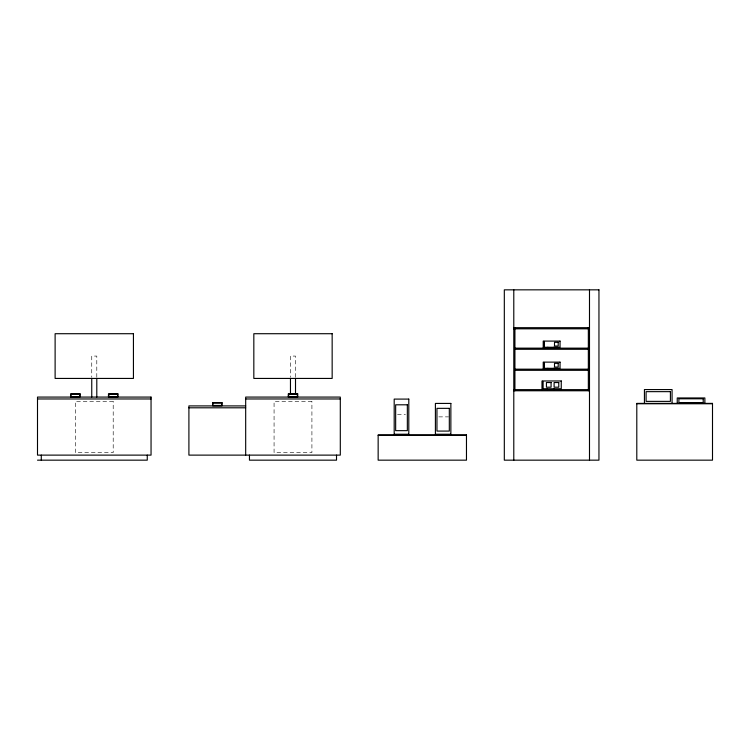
<?xml version="1.0" encoding="UTF-8"?>
<svg xmlns="http://www.w3.org/2000/svg" width="750" height="750" viewBox="0 0 750 750"><rect width="100%" height="100%" fill="white"/><g stroke="black" fill="none" stroke-linecap="round" stroke-linejoin="round"><path stroke-width="0.56" stroke-dasharray="3.75 2.81" d="M397.519 414.497L405.469 414.497M438.806 416.878L448.538 416.878M295.509 377.166L295.509 356.072L290.466 356.072L290.466 377.166M96.797 377.166L96.797 356.072L91.753 356.072L91.753 377.166M113.203 401.494L75.347 401.494L75.347 452.597L113.203 452.597L113.203 401.494M311.916 401.494L274.069 401.494L274.069 452.597L311.916 452.597L311.916 401.494"/><path stroke-width="1.12" d="M513.787 327.684L589.491 327.684M513.787 328.819L589.491 328.819M514.922 348.15L588.347 348.15M514.922 349.284L588.347 349.284M514.922 369.178L588.347 369.178M514.922 370.312L588.347 370.312M513.787 389.634L589.491 389.634M513.787 390.769L589.491 390.769M37.5 398.972L151.05 398.972M245.681 398.972L340.303 398.972M636.797 403.762L712.5 403.762M245.681 405.909L188.906 405.909L188.906 455.119L340.303 455.119L340.303 397.078L245.681 397.078L245.681 455.119M188.906 407.803L245.681 407.803M378.15 435.309L466.472 435.309M37.5 460.162L147.263 460.162L147.263 455.119M704.869 403.453L704.869 397.959L677.241 397.959L677.241 403.453M672.066 403.453L672.066 389.569L644.428 389.569L644.428 403.453M589.491 289.838L589.491 460.162M588.347 327.684L588.347 390.769M554.034 388.753L554.034 389.634M553.734 347.259L553.734 348.141M553.734 368.297L553.734 369.178M547.847 347.259L547.847 348.141M547.847 368.297L547.847 369.178M547.312 388.753L547.312 389.634M543.731 348.141L543.731 341.091L543.225 341.091L543.225 348.141M543.731 369.178L543.731 362.128L543.225 362.128L543.225 369.178M542.522 389.634L542.522 380.981L542.025 380.981L542.025 389.634M514.922 327.684L514.922 390.769M513.787 289.838L513.787 460.162M450.553 434.241L450.553 434.991M435.712 434.241L435.712 434.991M408.506 434.241L408.506 434.991M394.481 434.241L394.481 434.991M336.516 455.119L336.516 460.162L249.459 460.162L249.459 455.119M295.509 378.337L295.509 393.562M290.466 378.337L290.466 393.562M96.797 378.337L96.797 397.078M91.753 378.337L91.753 397.078M41.288 455.119L41.288 460.162M598.95 289.838L504.319 289.838L504.319 460.162L598.95 460.162L598.95 289.838M133.434 333.712L55.116 333.712L55.116 378.431L133.434 378.431L133.434 333.712M332.156 333.712L253.828 333.712L253.828 378.431L332.156 378.431L332.156 333.712M560.044 341.091L544.228 341.091L544.228 347.259L560.044 347.259L560.044 341.091M558.197 342.328L554.494 342.328L554.494 346.031L558.197 346.031L558.197 342.328M560.044 362.128L544.228 362.128L544.228 368.297L560.044 368.297L560.044 362.128M558.197 363.356L554.494 363.356L554.494 367.059L558.197 367.059L558.197 363.356M561.253 380.981L543.028 380.981L543.028 388.753L561.253 388.753L561.253 380.981M551.081 382.538L546.422 382.538L546.422 387.197L551.081 387.197L551.081 382.538M558.769 382.538L554.109 382.538L554.109 387.197L558.769 387.197L558.769 382.538M670.406 391.65L646.087 391.65L646.087 401.372L670.406 401.372L670.406 391.65M80.081 393.891L70.622 393.891L70.622 396.891L80.081 396.891L80.081 393.891M117.928 393.891L108.469 393.891L108.469 396.891L117.928 396.891L117.928 393.891M297.722 393.891L288.263 393.891L288.263 396.891L297.722 396.891L297.722 393.891M79.706 394.116L70.997 394.116L70.997 396.637L79.706 396.637L79.706 394.116M117.553 394.116L108.844 394.116L108.844 396.637L117.553 396.637L117.553 394.116M297.347 394.116L288.637 394.116L288.637 396.637L297.347 396.637L297.347 394.116M151.05 397.078L37.5 397.078L37.5 455.119L151.05 455.119L151.05 397.078M703.209 398.784L678.891 398.784L678.891 402.628L703.209 402.628L703.209 398.784M408.797 399.094L394.191 399.094L394.191 434.241L408.797 434.241L408.797 399.094M222.019 402.722L212.559 402.722L212.559 405.722L222.019 405.722L222.019 402.722M221.644 402.947L212.934 402.947L212.934 405.469L221.644 405.469L221.644 402.947M450.863 403.425L435.403 403.425L435.403 434.241L450.863 434.241L450.863 403.425M712.5 403.387L636.797 403.387L636.797 460.162L712.5 460.162L712.5 403.387M407.344 404.803L395.653 404.803L395.653 430.65L407.344 430.65L407.344 404.803M449.316 408.347L436.95 408.347L436.95 431.081L449.316 431.081L449.316 408.347M466.472 434.934L378.15 434.934L378.15 460.162L466.472 460.162L466.472 434.934"/></g></svg>
